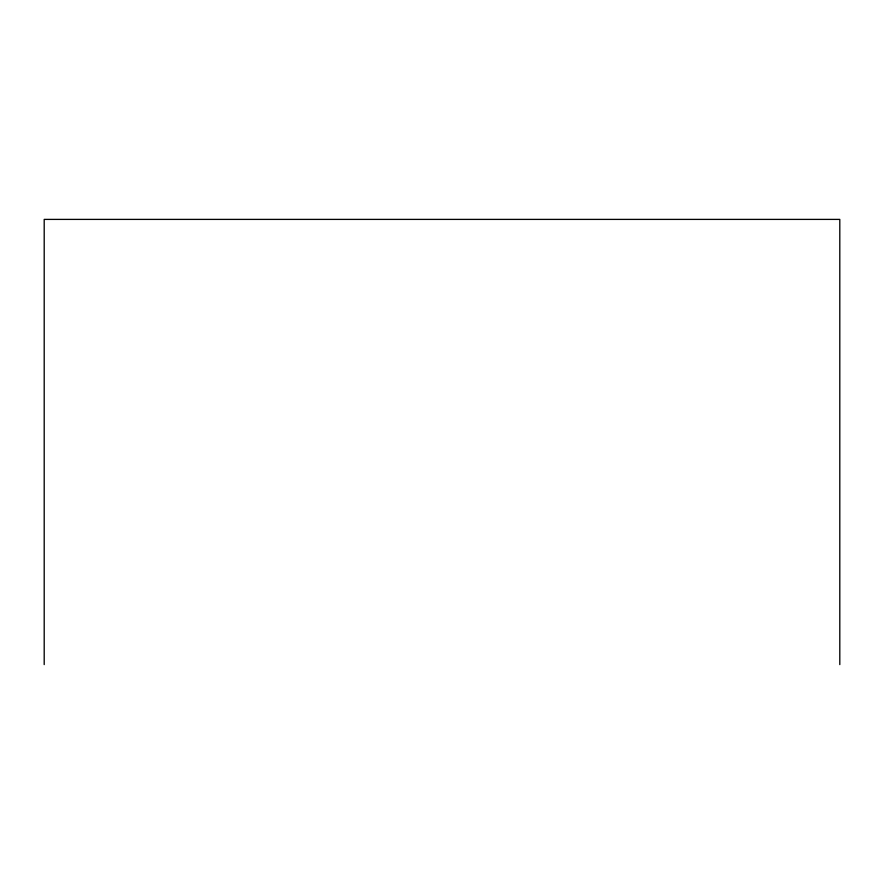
<?xml version="1.0" encoding="UTF-8"?>
<svg xmlns="http://www.w3.org/2000/svg" width="884" height="884" viewBox="0 0 884 884"><rect width="100%" height="100%" fill="white"/><g stroke="black" fill="none" stroke-linecap="round" stroke-linejoin="round"><path stroke-width="1.33" d="M839.8 664.602L839.8 219.398L44.2 219.398L44.2 664.602"/></g></svg>
